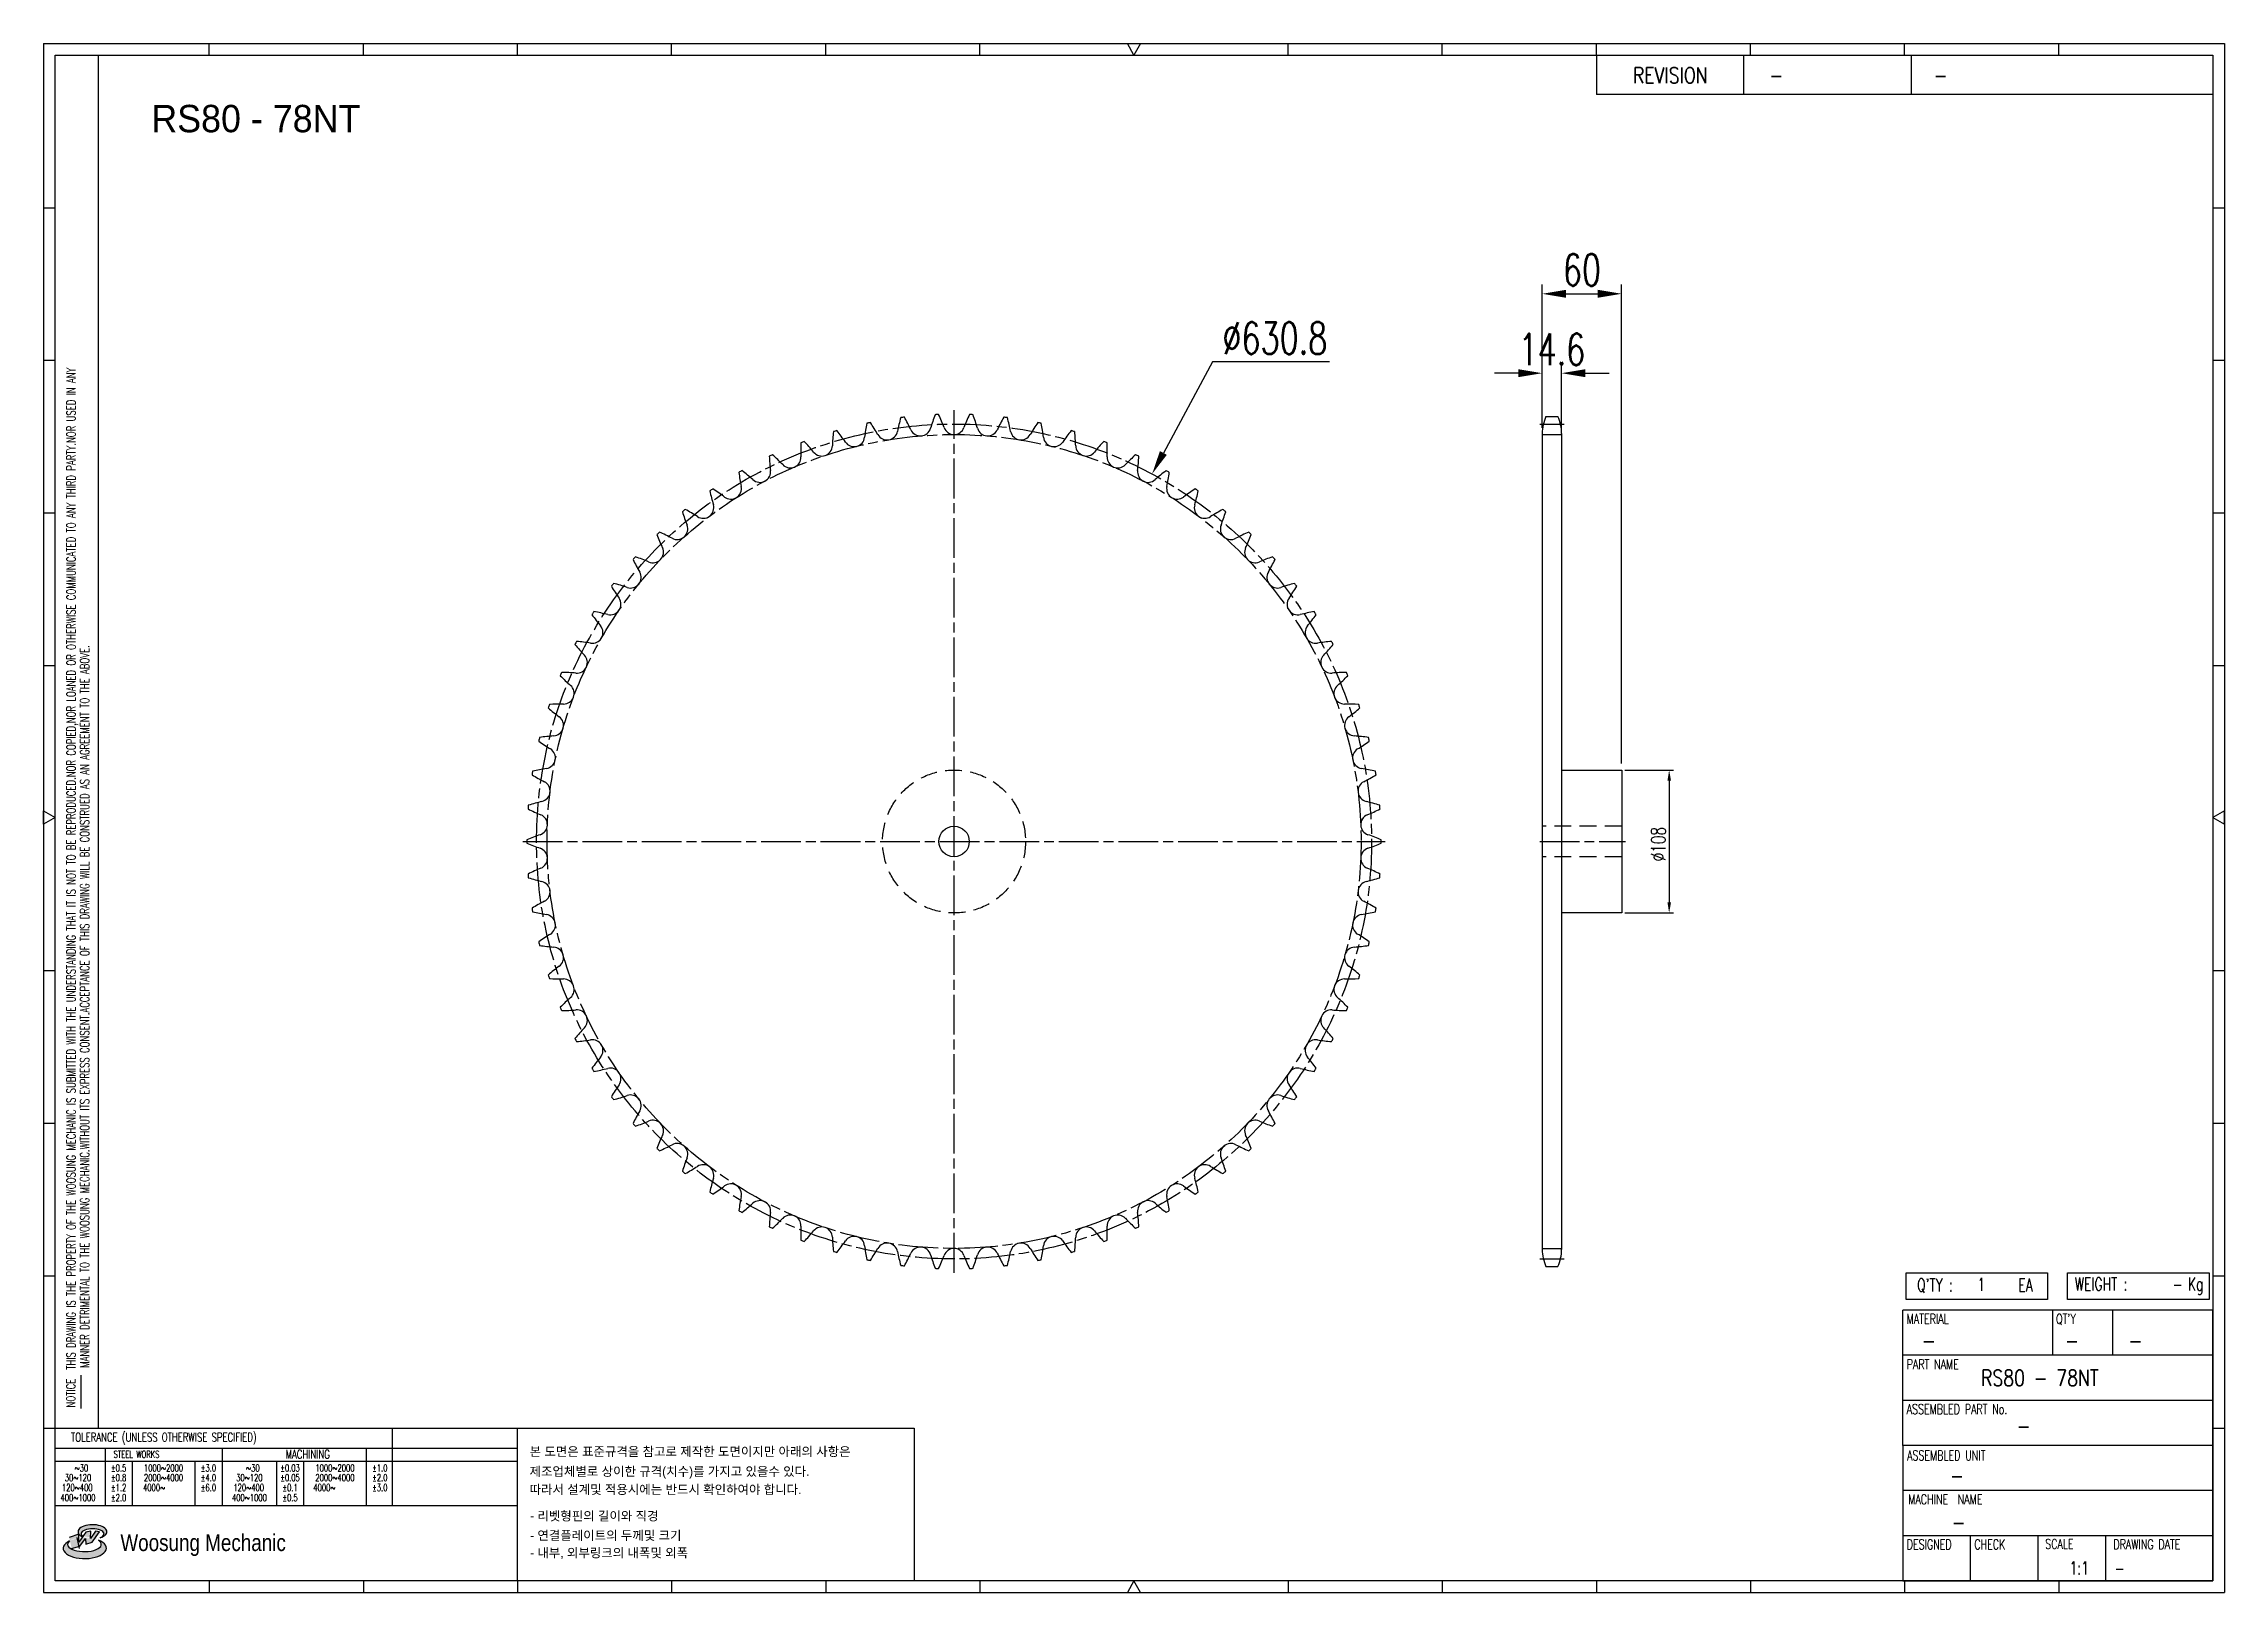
# Model space of a CAD drawing. Header units: millimetres. Extents: x 26814 to 28462, y 33 to 1203.
import ezdxf
from ezdxf.enums import TextEntityAlignment as Align

# ---------------------------------------------------------------- set-up
doc = ezdxf.new("R2010")
doc.units = ezdxf.units.MM
for name, pattern in [('AM_ISO08W050', [18, 12, -1.5, 3, -1.5]), ('AM_ISO08W050x2', [9, 6, -0.75, 1.5, -0.75]), ('HIDDEN', [9.525, 6.35, -3.175])]:
    doc.linetypes.add(name, pattern=pattern)
doc.layers.get('Defpoints').update_dxf_attribs({"color": 80})
doc.layers.add('CL2', color=4, linetype='AM_ISO08W050', lineweight=25)
for name, color, linetype in [('HL', 2, 'HIDDEN'), ('LOGO', 7, 'Continuous'), ('S-DIM', 7, 'Continuous'), ('TITLE', 7, 'Continuous')]:
    doc.layers.add(name, color=color, linetype=linetype)
doc.styles.add('HAN', font='ROMANS.shx', dxfattribs={"width": 0.7, "bigfont": 'whgtxt.shx'})
doc.styles.add('HKD_ST2', font='romans.shx', dxfattribs={"width": 0.7, "height": 4, "bigfont": '@extfont2.shx'})
doc.styles.add('HSG', font='SIMPLEX.shx', dxfattribs={"width": 0.7, "bigfont": 'HSG.shx'})
doc.styles.add('MtXpl_', font='Gulim.ttf')
doc.styles.add('SLDTEXTSTYLE4', font='arial.ttf', dxfattribs={"width": 0.8})
doc.dimstyles.new('APP23', dxfattribs={"dimscale": 4.5, "dimtxt": 2.4, "dimasz": 1.8, "dimexe": 0.7, "dimexo": 0.5, "dimgap": 0.6, "dimtad": 1, "dimtoh": 1, "dimdec": 1, "dimrnd": 0.01, "dimzin": 9, "dimdsep": 46, "dimtxsty": 'HSG', "dimcen": 0, "dimclrd": 1, "dimclre": 1, "dimclrt": 256, "dimazin": 2, "dimtp": 1, "dimtm": 1, "dimtfac": 0.5, "dimtdec": 1, "dimtix": 1, "dimtofl": 0, "dimtmove": 0, "dimatfit": 3, "dimfxl": 0, "dimtvp": 1, "dimtolj": 2, "dimlwd": -1, "dimlwe": -1, "dimarcsym": 0})
doc.dimstyles.new('APP36', dxfattribs={"dimscale": 10, "dimtxt": 2.4, "dimasz": 1.8, "dimexe": 0.7, "dimexo": 0.5, "dimgap": 0.6, "dimtad": 1, "dimtoh": 1, "dimdec": 1, "dimrnd": 0.01, "dimzin": 9, "dimdsep": 46, "dimtxsty": 'HSG', "dimcen": 0, "dimclrd": 1, "dimclre": 1, "dimclrt": 256, "dimazin": 2, "dimtp": 1, "dimtm": 1, "dimtfac": 0.5, "dimtdec": 1, "dimtofl": 0, "dimtmove": 0, "dimatfit": 3, "dimfxl": 0, "dimtvp": 1, "dimtolj": 2, "dimlwd": -1, "dimlwe": -1, "dimarcsym": 0})

# ---------------------------------------------------------------- blocks, each defined once
blk = doc.blocks.new('MASTER')
at = {"layer": 'LOGO'}
h = blk.add_hatch(color=10, dxfattribs=at)
h.paths.add_polyline_path([(1.544, 35.177), (1.554, 34.966), (1.779, 35.034), (2.054, 35.422), (1.908, 35.446), (1.728, 35.167), (1.741, 35.439), (1.547, 35.405), (1.292, 35.041), (1.295, 35.33), (0.943, 35.208), (1.03, 34.8), (1.336, 34.885)])
edge = h.paths.add_edge_path()
edge.add_ellipse((1.795, 35.421), major_axis=(-0.53, 0), ratio=0.487785, start_angle=122.36065, end_angle=403.39574)
edge.add_line((1.411, 35.244), (1.419, 35.261))
edge.add_ellipse((1.798, 35.344), major_axis=(-0.423, 0), ratio=0.444396, start_angle=131.58977, end_angle=386.19408, ccw=False)
edge = h.paths.add_edge_path()
edge.add_ellipse((1.512, 34.815), major_axis=(-0.793, 0), ratio=0.480113, start_angle=314.67633, end_angle=590.85213)
edge.add_ellipse((1.501, 34.958), major_axis=(-0.62, 0), ratio=0.43311, start_angle=331.7024, end_angle=574.42495, ccw=False)
at = {"color": 140}
for p, q in [((0, 90.118), (80.15, 90.118)), ((0, 90.118), (0, 33.191)), ((80.15, 90.118), (80.15, 33.191)), ((57.068, 89.693), (57.068, 88.246)), ((62.47, 89.693), (62.47, 88.246)), ((68.635, 89.693), (68.635, 88.246)), ((79.725, 88.246), (57.068, 88.246)), ((68.449, 43.961), (68.449, 44.936)), ((68.449, 44.936), (73.654, 44.936)), ((73.654, 44.936), (73.654, 43.961)), ((74.39, 43.961), (74.39, 44.936)), ((74.39, 44.936), (79.595, 44.936)), ((79.595, 44.936), (79.595, 43.961)), ((68.336, 38.59), (68.336, 43.563)), ((79.725, 43.563), (68.336, 43.563)), ((73.654, 43.961), (68.449, 43.961)), ((73.827, 43.563), (73.827, 41.905)), ((79.595, 43.961), (74.39, 43.961)), ((76.037, 43.563), (76.037, 41.905)), ((79.725, 38.59), (79.725, 43.563)), ((79.725, 41.905), (68.336, 41.905)), ((79.725, 40.248), (68.336, 40.248)), ((68.336, 38.59), (68.336, 33.616)), ((79.725, 38.59), (68.336, 38.59)), ((79.725, 33.616), (79.725, 38.59)), ((79.725, 36.932), (68.336, 36.932)), ((79.725, 35.274), (68.336, 35.274)), ((70.822, 33.616), (70.822, 35.274)), ((73.309, 33.616), (73.309, 35.274)), ((75.796, 33.616), (75.796, 35.274)), ((0, 33.191), (80.15, 33.191)), ((68.336, 33.616), (79.725, 33.616))]:
    blk.add_line(p, q, dxfattribs=at)
for p, q in [((6.089, 89.693), (6.089, 90.118)), ((11.753, 89.693), (11.753, 90.118)), ((17.418, 89.693), (17.418, 90.118)), ((23.082, 89.693), (23.082, 90.118)), ((28.746, 89.693), (28.746, 90.118)), ((34.411, 89.693), (34.411, 90.118)), ((45.739, 89.693), (45.739, 90.118)), ((51.404, 89.693), (51.404, 90.118)), ((57.068, 89.693), (57.068, 90.118)), ((62.732, 89.693), (62.732, 90.118)), ((68.397, 89.693), (68.397, 90.118)), ((74.061, 89.693), (74.061, 90.118)), ((0, 84.085), (0.425, 84.085)), ((79.725, 84.085), (80.15, 84.085)), ((0, 78.478), (0.425, 78.478)), ((79.725, 78.478), (80.15, 78.478)), ((0, 72.87), (0.425, 72.87)), ((79.725, 72.87), (80.15, 72.87)), ((0, 67.262), (0.425, 67.262)), ((79.725, 67.262), (80.15, 67.262)), ((0, 56.047), (0.425, 56.047)), ((79.725, 56.047), (80.15, 56.047)), ((0, 50.439), (0.425, 50.439)), ((79.725, 50.439), (80.15, 50.439)), ((0, 44.832), (0.425, 44.832)), ((79.725, 44.832), (80.15, 44.832)), ((1.377, 39.947), (1.377, 41.174)), ((0, 39.224), (0.425, 39.224)), ((79.725, 39.224), (80.15, 39.224)), ((6.089, 33.616), (6.089, 33.191)), ((11.753, 33.616), (11.753, 33.191)), ((17.418, 33.616), (17.418, 33.191)), ((23.082, 33.616), (23.082, 33.191)), ((28.746, 33.616), (28.746, 33.191)), ((34.411, 33.616), (34.411, 33.191)), ((45.739, 33.616), (45.739, 33.191)), ((51.404, 33.616), (51.404, 33.191)), ((57.068, 33.616), (57.068, 33.191)), ((62.732, 33.616), (62.732, 33.191)), ((68.397, 33.616), (68.397, 33.191)), ((74.061, 33.616), (74.061, 33.191))]:
    blk.add_line(p, q)
at = {"color": 2}
for p, q in [((2.017, 39.224), (2.017, 89.693)), ((0.425, 39.224), (17.418, 39.224)), ((0.425, 38.487), (17.418, 38.487)), ((2.257, 38.487), (2.257, 36.382)), ((6.557, 38.5), (6.557, 36.382)), ((11.857, 38.487), (11.857, 36.382)), ((12.816, 39.224), (12.816, 36.382)), ((17.418, 33.616), (17.418, 39.224)), ((0.425, 38.012), (17.418, 38.012)), ((3.257, 38.012), (3.257, 36.382)), ((5.557, 38.012), (5.557, 36.382)), ((8.557, 38.012), (8.557, 36.382)), ((9.557, 38.026), (9.557, 36.382)), ((0.425, 36.382), (17.418, 36.382))]:
    blk.add_line(p, q, dxfattribs=at)
for points in [[(40.075, 89.693), (39.83, 90.118), (40.32, 90.118)], [(0.425, 61.679), (0, 61.433), (0, 61.924)], [(79.725, 61.679), (80.15, 61.433), (80.15, 61.924)], [(40.075, 33.616), (39.83, 33.191), (40.32, 33.191)]]:
    blk.add_lwpolyline(points, close=True)
at = {"color": 140}
blk.add_lwpolyline([(0.425, 89.693), (79.725, 89.693), (79.725, 33.616), (0.425, 33.616)], close=True, dxfattribs=at)
at = {"layer": 'LOGO'}
for p, q in [((1.295, 35.33), (0.943, 35.208)), ((1.547, 35.405), (1.292, 35.041)), ((1.292, 35.041), (1.295, 35.33)), ((1.741, 35.439), (1.547, 35.405)), ((1.908, 35.446), (1.728, 35.167)), ((1.728, 35.167), (1.741, 35.439)), ((1.779, 35.034), (2.054, 35.422)), ((2.054, 35.422), (1.908, 35.446)), ((1.03, 34.8), (1.336, 34.885)), ((1.224, 35.208), (1.311, 34.8)), ((1.224, 35.208), (1.224, 35.208)), ((1.336, 34.885), (1.544, 35.177)), ((1.419, 35.261), (1.411, 35.244)), ((1.544, 35.177), (1.554, 34.966)), ((1.554, 34.966), (1.779, 35.034))]:
    blk.add_line(p, q, dxfattribs=at)
for centre, major_axis, ratio, start_param, end_param in [((1.795, 35.421), (-0.53, 0), 0.487785, 2.135596, 7.040584), ((1.798, 35.344), (-0.423, 0), 0.444396, 2.296675, 6.740358), ((1.512, 34.815), (-0.793, 0), 0.480113, 5.492138, 10.312315), ((1.501, 34.958), (-0.62, 0), 0.43311, 5.789299, 10.025607)]:
    blk.add_ellipse(centre, major_axis=major_axis, ratio=ratio, start_param=start_param, end_param=end_param, dxfattribs=at)
for s, height, style, width, p in [('REVISION', 0.5806, 'HAN', 0.8, (58.415, 88.664)), ('-', 0.581, 'HAN', 0.8, (63.426, 88.664)), ('-', 0.581, 'HAN', 0.8, (69.468, 88.664)), ("Q'TY : ", 0.4746, 'HKD_ST2', 0.7, (68.857, 44.253)), ('1', 0.475, 'HKD_ST2', 0.7, (71.071, 44.275)), ('EA', 0.4746, 'HKD_ST2', 0.7, (72.578, 44.253)), ('WEIGHT : ', 0.4746, 'HKD_ST2', 0.7, (74.65, 44.286)), ('Kg', 0.4746, 'HKD_ST2', 0.7, (78.807, 44.286)), ('-', 0.581, 'HAN', 0.8, (69.029, 42.157)), ('-', 0.581, 'HAN', 0.8, (74.289, 42.157)), ('-', 0.581, 'HAN', 0.8, (76.623, 42.157)), ('-', 0.581, 'HAN', 0.8, (72.515, 39.013)), ('-', 0.581, 'HAN', 0.8, (70.067, 37.189)), ('-', 0.581, 'HAN', 0.8, (70.126, 35.48)), ('1:1', 0.4746, 'HKD_ST2', 0.7, (74.458, 33.848)), ('-', 0.475, 'HKD_ST2', 0.7, (76.112, 33.837))]:
    blk.add_text(s, height=height, dxfattribs=dict(style=style, width=width)).set_placement(p)
at = {"color": 6, "style": 'HKD_ST2', "width": 0.7}
for s, p in [(' THIS DRAWING IS THE PROPERTY OF THE WOOSUNG MECHANIC IS SUBMITTED WITH THE UNDERSTANDING THAT IT IS NOT TO BE REPRODUCED.NOR COPIED,NOR LOANED OR OTHERWISE COMMUNICATED TO ANY THIRD PARTY.NOR USED IN ANY', (1.173, 41.217)), ('MANNER DETRIMENTAL TO THE WOOSUNG MECHANIC.WITHOUT ITS EXPRESS CONSENT.ACCEPTANCE OF THIS DRAWING WILL BE CONSTRUED AS AN AGREEMENT TO THE ABOVE.', (1.672, 41.447))]:
    blk.add_text(s, height=0.326266, rotation=90, dxfattribs=at).set_placement(p)
at = {"style": 'HKD_ST2', "width": 0.7}
blk.add_text('-', height=0.475, dxfattribs=at).set_placement((78.613, 44.286), align=Align.RIGHT)
at = {"color": 254, "style": 'HKD_ST2', "width": 0.7}
for s, height, p in [('MATERIAL', 0.3651, (68.474, 43.425)), ("QT'Y", 0.3651, (73.965, 43.425)), ('PART NAME', 0.3651, (68.474, 41.756)), ('ASSEMBLED PART No.', 0.36511, (68.474, 40.109)), ('ASSEMBLED UNIT', 0.36511, (68.49, 38.408)), ('MACHINE  NAME', 0.36511, (68.532, 36.794)), ('DESIGNED', 0.3651, (68.474, 35.136)), ('CHECK', 0.3651, (70.961, 35.136)), ('SCALE', 0.3651, (73.566, 35.153)), ('DRAWING DATE', 0.36511, (76.071, 35.141))]:
    blk.add_text(s, height=height, dxfattribs=at).set_placement(p, align=Align.TOP_LEFT)
at = {"style": 'HKD_ST2', "width": 0.7}
blk.add_text('NOTICE', height=0.3263, rotation=90, dxfattribs=at).set_placement((1.163, 39.988))
blk.add_text('TOLERANCE (UNLESS OTHERWISE SPECIFIED)', height=0.32627, dxfattribs=at).set_placement((4.417, 38.896), align=Align.MIDDLE_CENTER)
at = {"color": 4, "style": 'HKD_ST2', "width": 0.7}
for s, height, p in [('%%12630', 0.261, (1.389, 37.762)), ('1000%%1262000', 0.26101, (4.407, 37.762)), ('%%12630', 0.261, (7.689, 37.762)), ('1000%%1262000', 0.26101, (10.707, 37.762)), ('120%%126400', 0.26101, (1.237, 37.045)), ('30%%126120', 0.261, (1.263, 37.411)), ('4000%%126', 0.261, (4.061, 37.045)), ('2000%%1264000', 0.26101, (4.407, 37.411)), ('120%%126400', 0.26101, (7.537, 37.045)), ('30%%126120', 0.261, (7.563, 37.411)), ('4000%%126', 0.261, (10.321, 37.045)), ('2000%%1264000', 0.26101, (10.707, 37.411)), ('400%%1261000', 0.26101, (1.263, 36.67)), ('400%%1261000', 0.26101, (7.563, 36.67))]:
    blk.add_text(s, height=height, dxfattribs=at).set_placement(p, align=Align.MIDDLE_CENTER)
for s, height, p in [('%%P0.5', 0.261, (2.757, 37.762)), ('STEEL WORKS', 0.26101, (3.416, 38.268)), ('%%P3.0', 0.261, (6.057, 37.762)), ('%%P0.03', 0.261, (9.057, 37.762)), ('MACHINING', 0.3263, (9.707, 38.27)), ('%%P1.0', 0.261, (12.357, 37.762)), ('%%P0.8', 0.261, (2.757, 37.411)), ('%%P1.2', 0.261, (2.757, 37.045)), ('%%P4.0', 0.261, (6.057, 37.411)), ('%%P6.0', 0.261, (6.057, 37.045)), ('%%P0.05', 0.261, (9.057, 37.411)), ('%%P0.1', 0.261, (9.057, 37.045)), ('%%P2.0', 0.261, (12.357, 37.411)), ('%%P3.0', 0.261, (12.357, 37.045)), ('%%P2.0', 0.261, (2.757, 36.67)), ('%%P0.5', 0.261, (9.057, 36.67))]:
    blk.add_text(s, height=height, dxfattribs=at).set_placement(p, align=Align.MIDDLE)
at = {"color": 1, "style": 'SLDTEXTSTYLE4', "width": 0.8}
blk.add_text('Woosung Mechanic', height=0.61957, dxfattribs=at).set_placement((2.822, 34.711))
blk = doc.blocks.new('*D3')
at = {"layer": 'Defpoints', "color": 0, "transparency": 16777216}
for p in [(27960.9, 953.7), (27946.3, 907.4), (27960.9, 907.4)]:
    blk.add_point(p, dxfattribs=at)
at = {"layer": 'S-DIM', "color": 1, "transparency": 16777216}
for p, q in [((27946.3, 912.4), (27946.3, 960.7)), ((27960.9, 912.4), (27960.9, 960.7)), ((27928.3, 953.7), (27910.3, 953.7)), ((27978.9, 953.7), (27996.9, 953.7))]:
    blk.add_line(p, q, dxfattribs=at)
for points in [[(27928.3, 956.7), (27928.3, 950.7), (27946.3, 953.7)], [(27978.9, 956.7), (27978.9, 950.7), (27960.9, 953.7)]]:
    blk.add_solid(points, dxfattribs=at)
at = {"layer": 'S-DIM', "transparency": 16777216, "insert": (27953.6, 971.7), "char_height": 24, "attachment_point": 5, "style": 'HSG'}
blk.add_mtext('\\A2;14.6', dxfattribs=at)
blk = doc.blocks.new('*D4')
at = {"layer": 'Defpoints', "color": 0, "transparency": 16777216}
for p in [(28006.3, 1013.7), (27946.3, 907.4), (28006.3, 653.9)]:
    blk.add_point(p, dxfattribs=at)
at = {"layer": 'S-DIM', "color": 1, "transparency": 16777216}
for p, q in [((27946.3, 912.4), (27946.3, 1020.7)), ((27964.3, 1013.7), (27988.3, 1013.7)), ((28006.3, 658.9), (28006.3, 1020.7))]:
    blk.add_line(p, q, dxfattribs=at)
for points in [[(27964.3, 1016.7), (27964.3, 1010.7), (27946.3, 1013.7)], [(27988.3, 1016.7), (27988.3, 1010.7), (28006.3, 1013.7)]]:
    blk.add_solid(points, dxfattribs=at)
at = {"layer": 'S-DIM', "transparency": 16777216, "insert": (27976.3, 1031.7), "char_height": 24, "attachment_point": 5, "style": 'HSG'}
blk.add_mtext('\\A2;60', dxfattribs=at)
blk = doc.blocks.new('*D5')
at = {"layer": 'Defpoints', "color": 0, "transparency": 16777216}
for p in [(27651.6, 877.6), (27352.4, 322.2)]:
    blk.add_point(p, dxfattribs=at)
at = {"layer": 'S-DIM', "color": 1, "transparency": 16777216}
for p, q in [((27697.1, 962.2), (27660.1, 893.4)), ((27785.5, 962.2), (27697.1, 962.2))]:
    blk.add_line(p, q, dxfattribs=at)
blk.add_solid([(27657.5, 894.9), (27662.7, 892), (27651.6, 877.6)], dxfattribs=at)
at = {"layer": 'S-DIM', "transparency": 16777216, "insert": (27744.3, 980.2), "char_height": 24, "attachment_point": 5, "style": 'HSG'}
blk.add_mtext('\\A2;∅630.8', dxfattribs=at)
blk = doc.blocks.new('*D2')
at = {"layer": 'Defpoints', "color": 0, "transparency": 16777216}
for p in [(28006.3, 653.9), (28006.3, 545.9), (28042.2, 545.9)]:
    blk.add_point(p, dxfattribs=at)
at = {"layer": 'S-DIM', "color": 1, "transparency": 16777216}
for p, q in [((28008.6, 653.9), (28045.4, 653.9)), ((28042.2, 645.8), (28042.2, 554)), ((28008.6, 545.9), (28045.4, 545.9))]:
    blk.add_line(p, q, dxfattribs=at)
for points in [[(28040.9, 645.8), (28043.6, 645.8), (28042.2, 653.9)], [(28040.9, 554), (28043.6, 554), (28042.2, 545.9)]]:
    blk.add_solid(points, dxfattribs=at)
at = {"layer": 'S-DIM', "transparency": 16777216, "insert": (28034.1, 597.9), "char_height": 10.8, "attachment_point": 5, "rotation": 90, "style": 'HSG'}
blk.add_mtext('\\A2;%%c108', dxfattribs=at)

msp = doc.modelspace()

# ---------------------------------------------------------------- linework, layer by layer
for p, q in [((27946.33, 908.22), (27946.33, 291.6)), ((27949.13, 920.92), (27958.13, 920.92)), ((27960.93, 908.22), (27960.93, 291.6)), ((27960.93, 653.91), (28006.33, 653.91)), ((28006.33, 653.91), (28006.33, 545.91)), ((28006.33, 545.91), (27960.93, 545.91)), ((27949.13, 278.9), (27958.13, 278.9))]:
    msp.add_line(p, q)
at = {"color": 140}
msp.add_lwpolyline([(27172.21, 156.61), (27471.89, 156.61), (27471.89, 41.35), (27172.21, 41.35)], close=True, dxfattribs=at)
msp.add_circle((27501.97, 599.91), 11.5)
for centre, radius, start, end in [((27562.42, 893.24), 152.45, 173.85623, 177.88462), ((27501.97, 599.91), 322.77, 105.9101, 106.39759), ((27294.1, 815.51), 152.45, 34.42308, 38.45147), ((27585.83, 887.42), 152.45, 169.24084, 173.26923), ((27501.97, 599.91), 322.77, 101.29472, 101.78221), ((27312.13, 831.54), 152.45, 29.80769, 33.83608), ((27451.36, 911.31), 8.02, 209.80769, 348.65385), ((27608.69, 879.74), 152.45, 164.62546, 168.65385), ((27501.97, 599.91), 322.77, 96.67933, 97.16682), ((27331.38, 846.07), 152.45, 25.19231, 29.2207), ((27476.58, 914.37), 8.02, 205.19231, 344.03846), ((27630.86, 870.24), 152.45, 160.01007, 164.03846), ((27501.97, 599.91), 322.77, 92.06395, 92.55144), ((27351.74, 859), 152.45, 20.57692, 24.60531), ((27501.97, 915.39), 8.02, 200.57692, 339.42308), ((27652.2, 859), 152.45, 155.39469, 159.42308), ((27501.97, 599.91), 322.77, 87.44856, 87.93605), ((27373.07, 870.24), 152.45, 15.96154, 19.98993), ((27527.36, 914.37), 8.02, 195.96154, 334.80769), ((27672.56, 846.07), 152.45, 150.7793, 154.80769), ((27501.97, 599.91), 322.77, 82.83318, 83.32067), ((27395.25, 879.74), 152.45, 11.34615, 15.37454), ((27552.58, 911.31), 8.02, 191.34615, 330.19231), ((27691.81, 831.54), 152.45, 146.16392, 150.19231), ((27501.97, 599.91), 322.77, 78.21779, 78.70528), ((27418.11, 887.42), 152.45, 6.73077, 10.75916), ((27709.84, 815.51), 152.45, 141.54853, 145.57692), ((27501.97, 599.91), 322.77, 73.60241, 74.0899), ((27441.52, 893.24), 152.45, 2.11538, 6.14377), ((27976.53, 908.22), 30.2, 155.13196, 180), ((27930.73, 908.22), 30.2, 0, 24.86804), ((27501.97, 599.91), 322.77, 115.14087, 115.62836), ((27514.59, 899.13), 152.45, 183.087, 187.11538), ((27262.21, 779.38), 152.45, 43.65385, 47.68224), ((27378.31, 890.15), 8.02, 223.65385, 2.5), ((27538.63, 897.15), 152.45, 178.47161, 182.5), ((27501.97, 599.91), 322.77, 110.52549, 111.01298), ((27277.43, 798.09), 152.45, 39.03846, 43.06685), ((27402.07, 899.16), 8.02, 219.03846, 357.88462), ((27426.47, 906.23), 8.02, 214.42308, 353.26923), ((27577.47, 906.23), 8.02, 186.73077, 325.57692), ((27601.87, 899.16), 8.02, 182.11538, 320.96154), ((27726.51, 798.09), 152.45, 136.93315, 140.96154), ((27501.97, 599.91), 322.77, 68.98702, 69.47451), ((27625.63, 890.15), 8.02, 177.5, 316.34615), ((27465.31, 897.15), 152.45, 357.5, 1.52839), ((27741.73, 779.38), 152.45, 132.31776, 136.34615), ((27501.97, 599.91), 322.77, 64.37164, 64.85913), ((27489.35, 899.13), 152.45, 352.88462, 356.913), ((27501.97, 599.91), 322.77, 119.75625, 120.24375), ((27490.47, 899.18), 152.45, 187.70238, 191.73077), ((27248.55, 759.5), 152.45, 48.26923, 52.29762), ((27355.36, 879.26), 8.02, 228.26923, 7.11538), ((27648.58, 879.26), 8.02, 172.88462, 311.73077), ((27755.39, 759.5), 152.45, 127.70238, 131.73077), ((27501.97, 599.91), 322.77, 59.75625, 60.24375), ((27513.47, 899.18), 152.45, 348.26923, 352.29762), ((27501.97, 599.91), 322.77, 124.37164, 124.85913), ((27466.43, 897.28), 152.45, 192.31776, 196.34615), ((27236.53, 738.59), 152.45, 52.88462, 56.913), ((27333.36, 866.55), 8.02, 232.88462, 11.73077), ((27670.58, 866.55), 8.02, 168.26923, 307.11538), ((27767.41, 738.59), 152.45, 123.087, 127.11538), ((27537.51, 897.28), 152.45, 343.65385, 347.68224), ((27501.97, 599.91), 322.77, 55.14087, 55.62836), ((27501.97, 599.91), 322.77, 128.98702, 129.47451), ((27442.61, 893.46), 152.45, 196.93315, 200.96154), ((27226.23, 716.79), 152.45, 57.5, 61.52839), ((27312.45, 852.12), 8.02, 237.5, 16.34615), ((27691.49, 852.12), 8.02, 163.65385, 302.5), ((27777.71, 716.79), 152.45, 118.47161, 122.5), ((27561.33, 893.46), 152.45, 339.03846, 343.06685), ((27501.97, 599.91), 322.77, 50.52549, 51.01298), ((27501.97, 599.91), 322.77, 133.60241, 134.0899), ((27419.19, 887.73), 152.45, 201.54853, 205.57692), ((27217.72, 694.22), 152.45, 62.11538, 66.14377), ((27292.77, 836.05), 8.02, 242.11538, 20.96154), ((27711.17, 836.05), 8.02, 159.03846, 297.88462), ((27786.22, 694.22), 152.45, 113.85623, 117.88462), ((27584.75, 887.73), 152.45, 334.42308, 338.45147), ((27501.97, 599.91), 322.77, 45.9101, 46.39759), ((27501.97, 599.91), 322.77, 138.21779, 138.70528), ((27396.29, 880.14), 152.45, 206.16392, 210.19231), ((27211.05, 671.04), 152.45, 66.73077, 70.75916), ((27274.44, 818.45), 8.02, 246.73077, 25.57692), ((27729.5, 818.45), 8.02, 154.42308, 293.26923), ((27792.89, 671.04), 152.45, 109.24084, 113.26923), ((27607.65, 880.14), 152.45, 329.80769, 333.83608), ((27501.97, 599.91), 322.77, 41.29472, 41.78221), ((27501.97, 599.91), 322.77, 142.83318, 143.32067), ((27374.09, 870.72), 152.45, 210.7793, 214.80769), ((27206.27, 647.4), 152.45, 71.34615, 75.37454), ((27257.6, 799.44), 8.02, 251.34615, 30.19231), ((27746.34, 799.44), 8.02, 149.80769, 288.65385), ((27797.67, 647.4), 152.45, 104.62546, 108.65385), ((27629.85, 870.72), 152.45, 325.19231, 329.2207), ((27501.97, 599.91), 322.77, 36.67933, 37.16682), ((27242.33, 779.13), 8.02, 255.96154, 34.80769), ((27761.61, 779.13), 8.02, 145.19231, 284.03846), ((27228.75, 757.65), 8.02, 260.57692, 39.42308), ((27501.97, 599.91), 322.77, 147.44856, 147.93605), ((27352.71, 859.56), 152.45, 215.39469, 219.42308), ((27203.41, 623.45), 152.45, 75.96154, 79.98993), ((27800.53, 623.45), 152.45, 100.01007, 104.03846), ((27775.19, 757.65), 8.02, 140.57692, 279.42308), ((27651.23, 859.56), 152.45, 320.57692, 324.60531), ((27501.97, 599.91), 322.77, 32.06395, 32.55144), ((27501.97, 599.91), 322.77, 152.06395, 152.55144), ((27332.3, 846.7), 152.45, 220.01007, 224.03846), ((27202.48, 599.35), 152.45, 80.57692, 84.60531), ((27801.46, 599.35), 152.45, 95.39469, 99.42308), ((27671.64, 846.7), 152.45, 315.96154, 319.98993), ((27501.97, 599.91), 322.77, 27.44856, 27.93605), ((27501.97, 599.91), 322.77, 156.67933, 157.16682), ((27312.99, 832.25), 152.45, 224.62546, 228.65385), ((27203.5, 575.25), 152.45, 85.19231, 89.2207), ((27216.95, 735.16), 8.02, 265.19231, 44.03846), ((27786.99, 735.16), 8.02, 135.96154, 274.80769), ((27800.44, 575.25), 152.45, 90.7793, 94.80769), ((27690.95, 832.25), 152.45, 311.34615, 315.37454), ((27501.97, 599.91), 322.77, 22.83318, 23.32067), ((27206.99, 711.78), 8.02, 269.80769, 48.65385), ((27796.95, 711.78), 8.02, 131.34615, 270.19231), ((27501.97, 599.91), 322.77, 161.29472, 161.78221), ((27294.91, 816.29), 152.45, 229.24084, 233.26923), ((27206.45, 551.32), 152.45, 89.80769, 93.83608), ((27198.94, 687.68), 8.02, 274.42308, 53.26923), ((27797.49, 551.32), 152.45, 86.16392, 90.19231), ((27805, 687.68), 8.02, 126.73077, 265.57692), ((27709.03, 816.29), 152.45, 306.73077, 310.75916), ((27501.97, 599.91), 322.77, 18.21779, 18.70528), ((27501.97, 599.91), 322.77, 165.9101, 166.39759), ((27278.17, 798.93), 152.45, 233.85623, 237.88462), ((27211.32, 527.7), 152.45, 94.42308, 98.45147), ((27792.62, 527.7), 152.45, 81.54853, 85.57692), ((27725.77, 798.93), 152.45, 302.11538, 306.14377), ((27501.97, 599.91), 322.77, 13.60241, 14.0899), ((27192.86, 663.02), 8.02, 279.03846, 57.88462), ((27811.08, 663.02), 8.02, 122.11538, 260.96154), ((27501.97, 599.91), 322.77, 170.52549, 171.01298), ((27262.88, 780.28), 152.45, 238.47161, 242.5), ((27218.07, 504.54), 152.45, 99.03846, 103.06685), ((27188.79, 637.94), 8.02, 283.65385, 62.5), ((27815.15, 637.94), 8.02, 117.5, 256.34615), ((27785.87, 504.54), 152.45, 76.93315, 80.96154), ((27741.06, 780.28), 152.45, 297.5, 301.52839), ((27501.97, 599.91), 322.77, 8.98702, 9.47451), ((27501.97, 599.91), 322.77, 175.14087, 175.62836), ((27226.67, 482.01), 152.45, 103.65385, 107.68224), ((27777.27, 482.01), 152.45, 72.31776, 76.34615), ((27501.97, 599.91), 322.77, 4.37164, 4.85913), ((27249.15, 760.45), 152.45, 243.087, 247.11538), ((27186.74, 612.62), 8.02, 288.26923, 67.11538), ((27817.2, 612.62), 8.02, 112.88462, 251.73077), ((27754.79, 760.45), 152.45, 292.88462, 296.913), ((27501.97, 599.91), 322.77, 179.75625, 180.24375), ((27237.05, 460.24), 152.45, 108.26923, 112.29762), ((27237.05, 739.59), 152.45, 247.70238, 251.73077), ((27186.74, 587.21), 8.02, 292.88462, 71.73077), ((27817.2, 587.21), 8.02, 108.26923, 247.11538), ((27766.89, 460.24), 152.45, 67.70238, 71.73077), ((27766.89, 739.59), 152.45, 288.26923, 292.29762), ((27501.97, 599.91), 322.77, 359.75625, 0.24375), ((27249.15, 439.37), 152.45, 112.88462, 116.913), ((27754.79, 439.37), 152.45, 63.087, 67.11538), ((27501.97, 599.91), 322.77, 184.37164, 184.85913), ((27226.67, 717.82), 152.45, 252.31776, 256.34615), ((27188.79, 561.88), 8.02, 297.5, 76.34615), ((27815.15, 561.88), 8.02, 103.65385, 242.5), ((27777.27, 717.82), 152.45, 283.65385, 287.68224), ((27501.97, 599.91), 322.77, 355.14087, 355.62836), ((27262.88, 419.55), 152.45, 117.5, 121.52839), ((27501.97, 599.91), 322.77, 188.98702, 189.47451), ((27218.07, 695.28), 152.45, 256.93315, 260.96154), ((27192.86, 536.81), 8.02, 302.11538, 80.96154), ((27811.08, 536.81), 8.02, 99.03846, 237.88462), ((27785.87, 695.28), 152.45, 279.03846, 283.06685), ((27741.06, 419.55), 152.45, 58.47161, 62.5), ((27501.97, 599.91), 322.77, 350.52549, 351.01298), ((27278.17, 400.89), 152.45, 122.11538, 126.14377), ((27725.77, 400.89), 152.45, 53.85623, 57.88462), ((27501.97, 599.91), 322.77, 193.60241, 194.0899), ((27211.32, 672.13), 152.45, 261.54853, 265.57692), ((27198.94, 512.14), 8.02, 306.73077, 85.57692), ((27805, 512.14), 8.02, 94.42308, 233.26923), ((27792.62, 672.13), 152.45, 274.42308, 278.45147), ((27501.97, 599.91), 322.77, 345.9101, 346.39759), ((27294.91, 383.53), 152.45, 126.73077, 130.75916), ((27501.97, 599.91), 322.77, 198.21779, 198.70528), ((27206.45, 648.51), 152.45, 266.16392, 270.19231), ((27206.99, 488.04), 8.02, 311.34615, 90.19231), ((27796.95, 488.04), 8.02, 89.80769, 228.65385), ((27797.49, 648.51), 152.45, 269.80769, 273.83608), ((27709.03, 383.53), 152.45, 49.24084, 53.26923), ((27501.97, 599.91), 322.77, 341.29472, 341.78221), ((27312.99, 367.57), 152.45, 131.34615, 135.37454), ((27690.95, 367.57), 152.45, 44.62546, 48.65385), ((27501.97, 599.91), 322.77, 202.83318, 203.32067), ((27203.5, 624.57), 152.45, 270.7793, 274.80769), ((27216.95, 464.67), 8.02, 315.96154, 94.80769), ((27786.99, 464.67), 8.02, 85.19231, 224.03846), ((27800.44, 624.57), 152.45, 265.19231, 269.2207), ((27501.97, 599.91), 322.77, 336.67933, 337.16682), ((27332.3, 353.12), 152.45, 135.96154, 139.98993), ((27501.97, 599.91), 322.77, 207.44856, 207.93605), ((27202.48, 600.47), 152.45, 275.39469, 279.42308), ((27228.75, 442.17), 8.02, 320.57692, 99.42308), ((27775.19, 442.17), 8.02, 80.57692, 219.42308), ((27801.46, 600.47), 152.45, 260.57692, 264.60531), ((27671.64, 353.12), 152.45, 40.01007, 44.03846), ((27501.97, 599.91), 322.77, 332.06395, 332.55144), ((27352.71, 340.27), 152.45, 140.57692, 144.60531), ((27501.97, 599.91), 322.77, 212.06395, 212.55144), ((27203.41, 576.37), 152.45, 280.01007, 284.03846), ((27242.33, 420.7), 8.02, 325.19231, 104.03846), ((27761.61, 420.7), 8.02, 75.96154, 214.80769), ((27800.53, 576.37), 152.45, 255.96154, 259.98993), ((27651.23, 340.27), 152.45, 35.39469, 39.42308), ((27501.97, 599.91), 322.77, 327.44856, 327.93605), ((27374.09, 329.1), 152.45, 145.19231, 149.2207), ((27629.85, 329.1), 152.45, 30.7793, 34.80769), ((27501.97, 599.91), 322.77, 216.67933, 217.16682), ((27206.27, 552.42), 152.45, 284.62546, 288.65385), ((27257.6, 400.39), 8.02, 329.80769, 108.65385), ((27396.29, 319.69), 152.45, 149.80769, 153.83608), ((27746.34, 400.39), 8.02, 71.34615, 210.19231), ((27607.65, 319.69), 152.45, 26.16392, 30.19231), ((27797.67, 552.42), 152.45, 251.34615, 255.37454), ((27501.97, 599.91), 322.77, 322.83318, 323.32067), ((27501.97, 599.91), 322.77, 221.29472, 221.78221), ((27211.05, 528.78), 152.45, 289.24084, 293.26923), ((27274.44, 381.37), 8.02, 334.42308, 113.26923), ((27729.5, 381.37), 8.02, 66.73077, 205.57692), ((27792.89, 528.78), 152.45, 246.73077, 250.75916), ((27501.97, 599.91), 322.77, 318.21779, 318.70528), ((27419.19, 312.09), 152.45, 154.42308, 158.45147), ((27501.97, 599.91), 322.77, 225.9101, 226.39759), ((27217.72, 505.61), 152.45, 293.85623, 297.88462), ((27292.77, 363.77), 8.02, 339.03846, 117.88462), ((27711.17, 363.77), 8.02, 62.11538, 200.96154), ((27786.22, 505.61), 152.45, 242.11538, 246.14377), ((27584.75, 312.09), 152.45, 21.54853, 25.57692), ((27501.97, 599.91), 322.77, 313.60241, 314.0899), ((27442.61, 306.36), 152.45, 159.03846, 163.06685), ((27501.97, 599.91), 322.77, 230.52549, 231.01298), ((27226.23, 483.04), 152.45, 298.47161, 302.5), ((27312.45, 347.7), 8.02, 343.65385, 122.5), ((27691.49, 347.7), 8.02, 57.5, 196.34615), ((27777.71, 483.04), 152.45, 237.5, 241.52839), ((27561.33, 306.36), 152.45, 16.93315, 20.96154), ((27501.97, 599.91), 322.77, 308.98702, 309.47451), ((27466.43, 302.54), 152.45, 163.65385, 167.68224), ((27501.97, 599.91), 322.77, 235.14087, 235.62836), ((27236.53, 461.23), 152.45, 303.087, 307.11538), ((27333.36, 333.27), 8.02, 348.26923, 127.11538), ((27490.47, 300.64), 152.45, 168.26923, 172.29762), ((27670.58, 333.27), 8.02, 52.88462, 191.73077), ((27513.47, 300.64), 152.45, 7.70238, 11.73077), ((27767.41, 461.23), 152.45, 232.88462, 236.913), ((27537.51, 302.54), 152.45, 12.31776, 16.34615), ((27501.97, 599.91), 322.77, 304.37164, 304.85913), ((27501.97, 599.91), 322.77, 239.75625, 240.24375), ((27248.55, 440.32), 152.45, 307.70238, 311.73077), ((27355.36, 320.57), 8.02, 352.88462, 131.73077), ((27514.59, 300.69), 152.45, 172.88462, 176.913), ((27262.21, 420.45), 152.45, 312.31776, 316.34615), ((27378.31, 309.67), 8.02, 357.5, 136.34615), ((27625.63, 309.67), 8.02, 43.65385, 182.5), ((27741.73, 420.45), 152.45, 223.65385, 227.68224), ((27648.58, 320.57), 8.02, 48.26923, 187.11538), ((27489.35, 300.69), 152.45, 3.087, 7.11538), ((27755.39, 440.32), 152.45, 228.26923, 232.29762), ((27501.97, 599.91), 322.77, 299.75625, 300.24375), ((27501.97, 599.91), 322.77, 244.37164, 244.85913), ((27538.63, 302.67), 152.45, 177.5, 181.52839), ((27501.97, 599.91), 322.77, 248.98702, 249.47451), ((27277.43, 401.73), 152.45, 316.93315, 320.96154), ((27402.07, 300.67), 8.02, 2.11538, 140.96154), ((27562.42, 306.59), 152.45, 182.11538, 186.14377), ((27294.1, 384.31), 152.45, 321.54853, 325.57692), ((27426.47, 293.6), 8.02, 6.73077, 145.57692), ((27577.47, 293.6), 8.02, 34.42308, 173.26923), ((27709.84, 384.31), 152.45, 214.42308, 218.45147), ((27441.52, 306.59), 152.45, 353.85623, 357.88462), ((27601.87, 300.67), 8.02, 39.03846, 177.88462), ((27726.51, 401.73), 152.45, 219.03846, 223.06685), ((27501.97, 599.91), 322.77, 290.52549, 291.01298), ((27465.31, 302.67), 152.45, 358.47161, 2.5), ((27501.97, 599.91), 322.77, 295.14087, 295.62836), ((27501.97, 599.91), 322.77, 253.60241, 254.0899), ((27585.83, 312.4), 152.45, 186.73077, 190.75916), ((27501.97, 599.91), 322.77, 258.21779, 258.70528), ((27312.13, 368.28), 152.45, 326.16392, 330.19231), ((27451.36, 288.51), 8.02, 11.34615, 150.19231), ((27608.69, 320.08), 152.45, 191.34615, 195.37454), ((27331.38, 353.76), 152.45, 330.7793, 334.80769), ((27476.58, 285.45), 8.02, 15.96154, 154.80769), ((27630.86, 329.58), 152.45, 195.96154, 199.98993), ((27351.74, 340.83), 152.45, 335.39469, 339.42308), ((27501.97, 284.43), 8.02, 20.57692, 159.42308), ((27652.2, 340.83), 152.45, 200.57692, 204.60531), ((27373.07, 329.58), 152.45, 340.01007, 344.03846), ((27527.36, 285.45), 8.02, 25.19231, 164.03846), ((27672.56, 353.76), 152.45, 205.19231, 209.2207), ((27395.25, 320.08), 152.45, 344.62546, 348.65385), ((27552.58, 288.51), 8.02, 29.80769, 168.65385), ((27691.81, 368.28), 152.45, 209.80769, 213.83608), ((27501.97, 599.91), 322.77, 281.29472, 281.78221), ((27418.11, 312.4), 152.45, 349.24084, 353.26923), ((27501.97, 599.91), 322.77, 285.9101, 286.39759), ((27976.53, 291.6), 30.2, 180, 204.86804), ((27930.73, 291.6), 30.2, 335.13196, 0), ((27501.97, 599.91), 322.77, 262.83318, 263.32067), ((27501.97, 599.91), 322.77, 267.44856, 267.93605), ((27501.97, 599.91), 322.77, 272.06395, 272.55144), ((27501.97, 599.91), 322.77, 276.67933, 277.16682)]:
    msp.add_arc(centre, radius, start, end)
at = {"layer": 'CL2', "linetype": 'AM_ISO08W050x2', "ltscale": 5}
for p, q in [((27501.97, 274.14), (27501.97, 925.68)), ((27944.38, 915.31), (27962.87, 915.31)), ((27946.33, 907.37), (27960.93, 907.37)), ((27176.2, 599.91), (27827.74, 599.91)), ((27944.38, 599.91), (28009.14, 599.91)), ((27944.38, 284.51), (27962.87, 284.51)), ((27946.33, 292.45), (27960.93, 292.45))]:
    msp.add_line(p, q, dxfattribs=at)
for radius in [315.4, 307.46]:
    msp.add_circle((27501.97, 599.91), radius, dxfattribs=at)
at = {"layer": 'HL', "linetype": 'HIDDEN', "ltscale": 2}
for p, q in [((28006.33, 611.41), (27946.33, 611.41)), ((28006.33, 588.41), (27946.33, 588.41))]:
    msp.add_line(p, q, dxfattribs=at)
at = {"layer": 'HL', "ltscale": 2}
msp.add_circle((27501.97, 599.91), 54, dxfattribs=at)

# ---------------------------------------------------------------- block references
at = {"color": 140, "xscale": 20.55434503429597, "yscale": 20.55434503429597, "zscale": 20.55434503429597}
msp.add_blockref('MASTER', (26814.2, -649.61), dxfattribs=at)

# ---------------------------------------------------------------- texts
at = {"style": 'HAN', "width": 0.8}
msp.add_text('RS80 - 78NT', height=11.934, dxfattribs=at).set_placement((28277.82, 188.71))
at = {"color": 140, "style": 'MtXpl_'}
for s, p in [('본 도면은 표준규격을 참고로 제작한 도면이지만 아래의 사항은', (27181.32, 135.61)), ('제조업체별로 상이한 규격(치수)를 가지고 있을수 있다.', (27181.32, 120.61)), ('따라서 설계및 적용시에는 반드시 확인하여야 합니다.', (27181.32, 106.94)), ('- 리벳형핀의 길이와 직경', (27181.7, 86.93)), ('- 연결플레이트의 두께및 크기', (27181.7, 72.25)), ('- 내부, 외부링크의 내폭및 외폭', (27181.7, 59.08))]:
    msp.add_text(s, height=6.8948, dxfattribs=at).set_placement(p)
at = {"layer": 'TITLE', "color": 254, "style": 'MtXpl_'}
msp.add_text('RS80 - 78NT', height=20.6844, dxfattribs=at).set_placement((26895.58, 1135.74))

# ---------------------------------------------------------------- dimensions: what is measured, and where the dimension line sits
at = {"layer": 'S-DIM'}
dim = msp.add_linear_dim(base=(28006.33, 1013.69), p1=(27946.33, 907.37), p2=(28006.33, 653.91), dimstyle='APP36', dxfattribs=at)
dim.commit()
dim.dimension.update_dxf_attribs({"geometry": '*D4', "text_midpoint": (27976.33, 1031.69)})
dim = msp.add_diameter_dim_2p(p1=(27352.39, 322.24), p2=(27651.55, 877.59), dimstyle='APP36', dxfattribs=at)
dim.commit()
dim.dimension.update_dxf_attribs({"geometry": '*D5', "text_midpoint": (27744.33, 962.18), "dimtype": 131})
dim = msp.add_linear_dim(base=(27960.93, 953.69), p1=(27946.33, 907.37), p2=(27960.93, 907.37), dimstyle='APP36', dxfattribs=at)
dim.commit()
dim.dimension.update_dxf_attribs({"geometry": '*D3', "text_midpoint": (27953.63, 953.69), "dimtype": 128})
dim = msp.add_linear_dim(base=(28042.2, 545.91), p1=(28006.33, 653.91), p2=(28006.33, 545.91), angle=90, text='%%c<>', dimstyle='APP23', dxfattribs=at)
dim.commit()
dim.dimension.update_dxf_attribs({"geometry": '*D2', "text_midpoint": (28042.2, 597.87), "dimtype": 128})

doc.saveas('drawing.dxf')
